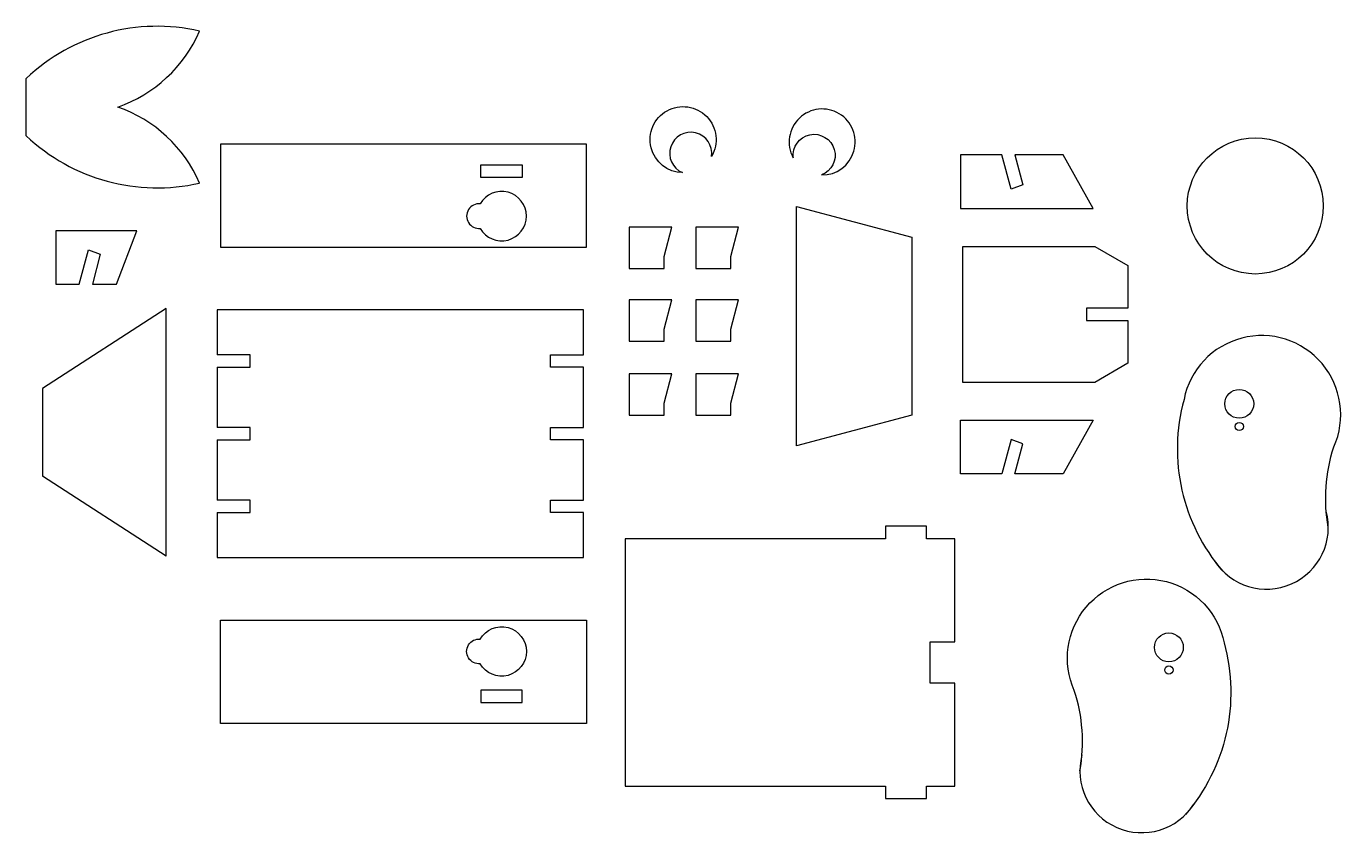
# Model space of a CAD drawing. Header units: millimetres. Extents: x 2644 to 2963, y 1567 to 1762.
import ezdxf

# ---------------------------------------------------------------- set-up
doc = ezdxf.new("R2010")
doc.units = ezdxf.units.MM

msp = doc.modelspace()

# ---------------------------------------------------------------- linework, layer by layer
for p, q in [((2644.35, 1735.66), (2644.35, 1749.58)), ((2644.35, 1742.62), (2644.35, 1744.36)), ((2678.26, 1693.79), (2648.26, 1674.43)), ((2678.26, 1633.79), (2678.26, 1693.79)), ((2691.48, 1693.44), (2690.67, 1693.44)), ((2690.67, 1693.44), (2690.67, 1682.55)), ((2701.47, 1693.44), (2691.48, 1693.44)), ((2704.47, 1693.44), (2701.47, 1693.44)), ((2779.47, 1693.44), (2704.47, 1693.44)), ((2779.47, 1682.55), (2779.47, 1693.44)), ((2698.67, 1682.55), (2690.67, 1682.55)), ((2698.67, 1679.55), (2698.67, 1682.55)), ((2771.47, 1679.55), (2771.47, 1682.55)), ((2771.47, 1682.55), (2779.47, 1682.55)), ((2690.67, 1679.55), (2695.67, 1679.55)), ((2690.67, 1679.55), (2690.67, 1664.94)), ((2695.67, 1679.55), (2698.67, 1679.55)), ((2774.47, 1679.55), (2771.47, 1679.55)), ((2779.47, 1679.55), (2774.47, 1679.55)), ((2779.47, 1664.94), (2779.47, 1679.55)), ((2648.26, 1674.43), (2648.26, 1653.16)), ((2698.67, 1664.94), (2690.67, 1664.94)), ((2698.67, 1661.94), (2698.67, 1664.94)), ((2771.47, 1661.94), (2771.47, 1664.94)), ((2771.47, 1664.94), (2779.47, 1664.94)), ((2690.67, 1661.94), (2695.67, 1661.94)), ((2690.67, 1661.94), (2690.67, 1647.33)), ((2695.67, 1661.94), (2698.67, 1661.94)), ((2774.47, 1661.94), (2771.47, 1661.94)), ((2779.47, 1661.94), (2774.47, 1661.94)), ((2779.47, 1647.33), (2779.47, 1661.94)), ((2678.26, 1633.79), (2648.26, 1653.16)), ((2695.67, 1647.33), (2690.67, 1647.33)), ((2698.67, 1647.33), (2695.67, 1647.33)), ((2698.67, 1644.33), (2698.67, 1647.33)), ((2771.47, 1644.33), (2771.47, 1647.33)), ((2771.47, 1647.33), (2774.47, 1647.33)), ((2774.47, 1647.33), (2779.47, 1647.33)), ((2690.67, 1644.33), (2698.67, 1644.33)), ((2690.67, 1644.33), (2690.67, 1633.44)), ((2779.47, 1644.33), (2771.47, 1644.33)), ((2779.47, 1633.44), (2779.47, 1644.33)), ((2690.67, 1633.44), (2691.48, 1633.44)), ((2691.48, 1633.44), (2701.47, 1633.44)), ((2701.47, 1633.44), (2704.47, 1633.44)), ((2704.47, 1633.44), (2779.47, 1633.44))]:
    msp.add_line(p, q)
for points in [[(2803.53, 1726.73, -3.712375), (2810.55, 1730.65, 2.048265)], [(2837.26, 1726.16, 3.712375), (2830.38, 1730.32, -2.048265)], [(2754.46, 1719.18, 1.103851), (2754.46, 1713.21, 3.753094)], [(2754.46, 1607.69, -1.103851), (2754.46, 1613.66, -3.753094)]]:
    msp.add_lwpolyline(points, format="xyb", close=True)
for points in [[(2705.27, 1733.64), (2701.47, 1733.64), (2691.48, 1733.64), (2691.47, 1733.64), (2691.47, 1727.09), (2691.47, 1708.64), (2691.48, 1708.64), (2701.47, 1708.64), (2780.27, 1708.64), (2780.27, 1733.64), (2727.03, 1733.64)], [(2759.59, 1725.59), (2754.59, 1725.59), (2754.59, 1728.59), (2764.59, 1728.59), (2764.59, 1725.59)], [(2870.98, 1718.03), (2903.16, 1718.03), (2895.86, 1731.03), (2884.17, 1731.03), (2886.08, 1723.74), (2883.26, 1722.71), (2880.98, 1731.03), (2870.98, 1731.03)], [(2831.14, 1718.49), (2859.14, 1711.05), (2859.14, 1667.94), (2831.14, 1660.49)], [(2660.38, 1699.66), (2666.23, 1699.66), (2671.19, 1712.66), (2651.48, 1712.66), (2651.48, 1699.66), (2657.19, 1699.66), (2659.47, 1707.98), (2662.29, 1706.95)], [(2790.56, 1703.46), (2791.06, 1703.46), (2799.06, 1703.46), (2799.06, 1706.4), (2800.93, 1713.52), (2790.56, 1713.52), (2790.56, 1706.18)], [(2806.73, 1703.46), (2807.23, 1703.46), (2815.23, 1703.46), (2815.23, 1706.4), (2817.1, 1713.52), (2806.73, 1713.52), (2806.73, 1706.18)], [(2903.52, 1708.86), (2911.52, 1704.2), (2911.52, 1693.86), (2901.52, 1693.86), (2901.52, 1692.36), (2901.52, 1690.86), (2911.52, 1690.86), (2911.52, 1680.52), (2903.52, 1675.86), (2871.52, 1675.86), (2871.52, 1708.86)], [(2790.56, 1685.85), (2791.06, 1685.85), (2799.06, 1685.85), (2799.06, 1688.79), (2800.93, 1695.91), (2790.56, 1695.91), (2790.56, 1688.57)], [(2806.73, 1685.85), (2807.23, 1685.85), (2815.23, 1685.85), (2815.23, 1688.79), (2817.1, 1695.91), (2806.73, 1695.91), (2806.73, 1688.57)], [(2790.56, 1667.94), (2791.06, 1667.94), (2799.06, 1667.94), (2799.06, 1670.88), (2800.93, 1678), (2790.56, 1678), (2790.56, 1670.66)], [(2806.73, 1667.94), (2807.23, 1667.94), (2815.23, 1667.94), (2815.23, 1670.88), (2817.1, 1678), (2806.73, 1678), (2806.73, 1670.66)], [(2870.98, 1666.7), (2903.16, 1666.7), (2895.86, 1653.7), (2884.17, 1653.7), (2886.08, 1660.99), (2883.26, 1662.01), (2880.98, 1653.7), (2870.98, 1653.7)], [(2869.61, 1638), (2862.73, 1638), (2862.73, 1641), (2852.73, 1641), (2852.73, 1638), (2846.09, 1638), (2836.09, 1638), (2789.61, 1638), (2789.61, 1578), (2836.09, 1578), (2846.09, 1578), (2852.73, 1578), (2852.73, 1575), (2862.73, 1575), (2862.73, 1578), (2869.61, 1578), (2869.61, 1603), (2863.59, 1603), (2863.59, 1613), (2869.61, 1613)], [(2705.27, 1593.23), (2701.47, 1593.23), (2691.48, 1593.23), (2691.47, 1593.23), (2691.47, 1599.78), (2691.47, 1618.23), (2691.48, 1618.23), (2701.47, 1618.23), (2780.27, 1618.23), (2780.27, 1593.23), (2727.03, 1593.23)], [(2759.59, 1601.28), (2754.59, 1601.28), (2754.59, 1598.28), (2764.59, 1598.28), (2764.59, 1601.28)]]:
    msp.add_lwpolyline(points, close=True)
for points in [[(2960.17, 1640.77, -0.124869), (2961.51, 1660.23, 1.119707), (2925.17, 1671.77, 0.250167), (2934.56, 1630.16)], [(2899.9, 1581.74, 0.124869), (2898.56, 1601.2, -1.119707), (2934.9, 1612.74, -0.250167), (2925.5, 1571.13)]]:
    msp.add_lwpolyline(points, format="xyb")
for centre, radius in [((2942.46, 1718.66), 16.5), ((2938.57, 1670.69), 3.5), ((2938.57, 1665.19), 1), ((2921.5, 1611.66), 3.5), ((2921.5, 1606.16), 1)]:
    msp.add_circle(centre, radius)
for centre, radius, start, end in [((2676.09, 1715.96), 46.24, 77.1266, 133.3581), ((2655.44, 1774.5), 33.75, 289.1912, 336.4981), ((2655.44, 1710.75), 33.75, 23.5019, 70.8088), ((2676.09, 1769.28), 46.24, 226.6419, 282.8734), ((2945.17, 1640.77), 15, 212.4896, 14.9679), ((2914.9, 1581.74), 15, 165.0321, 327.5104)]:
    msp.add_arc(centre, radius, start, end)

doc.saveas('drawing.dxf')
